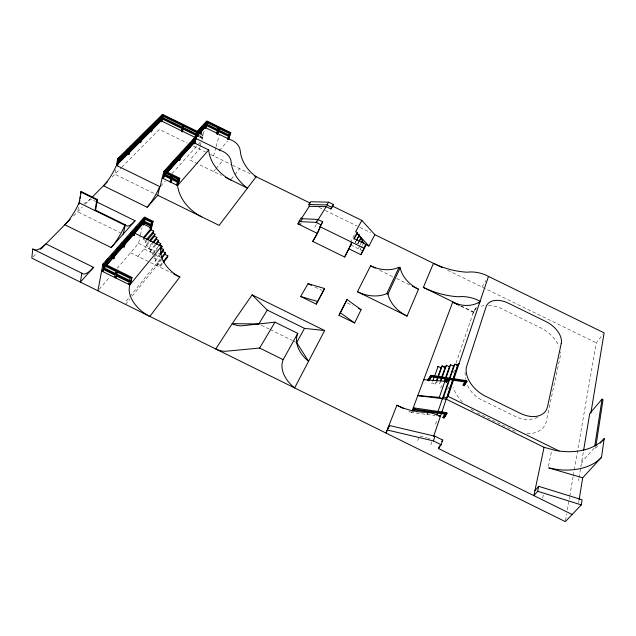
<?xml version="1.0" encoding="UTF-8"?>
<svg xmlns="http://www.w3.org/2000/svg" width="636" height="636" viewBox="0 0 636 636"><rect width="100%" height="100%" fill="white"/><g stroke="black" fill="none" stroke-linecap="round" stroke-linejoin="round"><path stroke-width="0.48" stroke-dasharray="3.18 2.39" d="M465.051 372.259L465.409 379.207M78.371 207.272L77.687 211.788L120.474 232.832M582.695 462.595L581.662 462.086L594.517 447.768L595.566 448.285L595.868 446.337M578.641 502.671L578.951 500.755M578.577 480.609L578.903 478.654M579.062 477.684L583.435 451.417M565.507 520.653L566.684 513.808M567.36 509.905L569.562 497.201M569.729 496.223L573.108 476.682M573.282 475.704L574.125 470.823M574.292 469.845L596.266 342.828L602.912 334.393M115.672 169.828L114.862 174.248L156.909 194.862M548.478 466.331L551.571 450.996M542.667 498.25L543.502 494.1M117.119 268.392L138.624 243.31L140.262 235.892M140.469 234.97L142.098 227.553M148.848 241.457L147.003 243.636L145.183 242.737L145.525 241.259M152.004 243.238L148.951 246.879L146.534 245.687L147.003 243.636M154.977 244.749L150.724 249.853L148.514 248.771L148.951 246.879M158.324 246.434L152.894 253.017L150.279 251.737L150.724 249.853M152.449 254.885L152.894 253.017M156.774 265.625L157.601 262.263L155.208 261.086L155.725 258.924L159.922 253.78M161.949 263.201L160.169 265.419L159.755 267.096L162.713 263.399M199.394 137.042L201.994 138.306L202.606 137.09L199.14 135.396M200.109 134.236L202.717 135.508L203.337 134.283L201.556 133.417M199.998 147.178L199.513 149.055L189.822 159.93L221.264 175.305M200.237 146.248L201.207 142.504M201.93 139.705L204.434 130.022M213.569 155.915L215.874 147.528M216.129 146.59L219.452 134.474M430.803 444.747L431.749 441.94M456.012 363.196L473.494 311.926L477.048 306.194M417.733 440.525L419.378 435.883A38.939 24.677 21 0 1 424.657 437.194M431.677 383.588L432.17 382.8L435.151 384.263L435.803 382.443M411.818 411.659L411.516 412.454L435.159 415.57M356.001 241.084L355.309 242.618L356.152 241.076M472.81 313.93L473.725 311.942A28.056 17.88 32.6 0 1 476.229 308.969M350.388 242.674L355.429 232.538M314.828 227.378L316.521 224.015M316.943 223.172L318.215 220.652M361.868 246.283L360.127 249.702L350.197 244.693M362.281 245.512L363.522 243.19M359.92 245.329L358.68 247.65L360.636 248.604L360.127 249.702L362.925 250.902M360.135 244.725L361.582 242.244M358.632 242.292L357.806 243.834L356.144 243.024M358.004 243.683L358.839 242.141M481.993 287.019L485.983 280.5M476.42 307.387L473.367 312.3L460.432 305.972M435.151 384.263L436.391 382.284L439.381 383.754L440.637 381.767M440.605 387.984L442.115 385.615M453.222 372.768L454.74 370.398M427.527 413.543L426.915 414.489L427.201 413.678L428.322 413.821L428.036 414.632L427.114 414.179M447.577 389.335L449.62 386.187M435.223 424.14L437.298 421.008M231.289 179.161L234.279 175.409M234.875 174.661L239.661 168.659M125.531 304.413L129.816 299.095M132.272 296.05L162.76 258.192M126.278 301.019L129.354 297.219M129.967 296.455L160.574 258.582M160.757 259.528L157.187 263.948L160.169 265.419M155.208 261.086L159.986 255.203M154.333 257.206L157.331 253.541M153.053 254.154L154.858 251.959M155.462 251.228L159.079 246.832M150.279 251.737L155.741 245.162M213.561 171.537L215.413 169.319M216.033 168.58L222.831 160.447M148.514 248.771L152.775 243.668M146.534 245.687L149.595 242.054M137.901 256.34L145.875 246.879M145.183 242.737L147.035 240.567M219.428 150.478L227.537 141.001M99.2 289.285L110.084 276.604M160.805 186.07L165.447 180.91M172.078 173.541L200.396 142.074M595.566 448.285L598.222 445.335M201.994 138.306L202.415 137.845L199.815 136.573M202.717 135.508L203.138 135.039L201.397 134.196M33.144 256.761L37.182 252.691M73.633 215.882L82.41 207.026M85.105 204.299L90.495 198.861L95.845 201.485M112.182 176.959L121.11 167.944M121.802 167.244L159.278 129.402L187.262 143.076M537.746 417.311C530.678 420.611 522.267 419.911 515.383 416.477L480.514 399.336C474.551 395.95 469.551 390.663 466.943 384.287M199.585 136.279L202.192 137.551M193.392 146.065L205.42 151.94M210.484 154.413L231.687 164.772M232.577 165.201L250.083 173.747M319.073 207.447L322.611 209.172M325.266 210.476L357.186 226.066M359.849 227.362L370.438 232.53M447.585 270.213L596.266 342.828M461.18 305.9L473.494 311.926M379.716 270.252L393.104 276.803M396.625 278.52L409.751 284.944M314.9 287.027L321.721 290.366M347.471 303.006L352.59 305.519M143.06 239.223L145.692 240.511M138.624 243.31L154.739 251.244M158.292 252.985L160.065 253.859M144.086 249.002L160.988 257.318M477.326 412.915L514.866 431.16A34.034 22.848 36.8 0 0 517.322 432.011M261.444 325.242L269.378 329.146M270.26 329.575L292.29 340.411M293.172 340.84L295.82 342.144M153.729 257.946L155.725 258.924M130.563 252.723L171.982 273.114M408.94 411.19L412.549 412.963M470.902 409.282L473.907 411.134M481.349 306.234A28.056 17.88 32.6 0 1 484.02 305.622M488.416 305.36A28.056 17.88 32.6 0 1 499.65 307.768L542.85 328.876A28.302 17.776 34.4 0 1 558.972 346.318M462.34 402.031A35.807 24.367 34.9 0 1 453.166 387.348M526.95 433.68A34.034 22.848 36.8 0 0 545.839 423.338L560.658 354.467A28.302 17.776 34.4 0 0 560.515 351.843M425.524 437.457A38.939 24.677 21 0 1 427.265 438.037M428.131 438.339A38.939 24.677 21 0 1 429.849 438.999M90.495 198.861A28.819 9.453 -63.5 0 1 83.96 203.456"/><path stroke-width="0.95" d="M34.304 249.845A31.14 10.86 -62 0 0 45.927 243.858L93.548 267.351A31.18 9.023 -62.4 0 1 81.853 273.202L32.794 248.994L31.8 258.121L565.332 521.631L581.296 504.889L582.099 499.809L538.692 486.317L534.924 490.666M579.11 499.801L582.679 477.811L601.489 457.34L604.2 438.689A51.683 35.115 13.8 0 1 561.039 451.25L555.292 450.375L544.066 447.307L446.218 399.154L442.473 398.685M78.777 204.561L81.146 191.516L97.427 199.513L95.623 210.198L95.018 210.603L96.815 199.911L97.427 199.513M79.524 202.28L79.818 200.324M80.112 198.368L80.406 196.413M80.852 193.471L81.146 191.516M596.019 445.367L603.039 399.623L602.038 399.13L589.731 413.583L583.594 450.447M594.811 445.82L602.038 399.13M81.853 273.202L80.374 282.114L93.548 267.351M590.868 413.082L604.12 332.859L488.48 276.421A28.35 21.592 18.4 0 0 467.166 272.208A73.728 60.412 20.6 0 1 433.466 263.32L423.345 287.393L459.415 305.041M147.155 207.225A28.254 7.529 -63.9 0 0 159.771 186.618L157.784 195.292L147.155 207.225L103.453 185.776A28.223 9.071 -63.9 0 0 116.475 165.4L117.692 158.722L162.53 114.369L197.128 131.255M116.992 164.883L117.35 162.927M117.676 161.154L117.938 159.723M161.091 119.393L160.685 121.285L161.544 121.707L162.943 115.243L118.622 159.183L117.406 165.861L118.463 162.411L129.498 151.408L128.583 150.963M97.92 290.779L102.905 264.091L144.412 217.059L153.069 221.312L151.114 229.819L143.68 238.5M103.08 265.745L103.366 264.218M103.827 265.45L115.871 271.389L115.259 274.418L103.255 268.495L103.827 265.45L104.439 264.751L103.716 268.615L134.594 233.348L134.124 235.543L133.107 235.042L133.417 233.579M103.573 269.346L102.682 271.524L103.096 269.314L115.092 275.229L114.647 277.423M128.4 151.932L128.027 153.872L128.941 154.317L129.998 150.907L141.113 139.833L140.532 142.718L139.642 142.281L140.023 140.357M118.368 160.471L128.734 150.175L129.005 148.752M128.941 154.317L129.498 151.408M129.649 150.621L130.054 148.49L118.996 159.461L118.606 161.616L129.649 150.621L128.734 150.175M105.282 264.433L113.359 255.243L113.661 253.724M112.771 258.256L113.82 258.773L114.257 256.562M103.255 268.495L114.416 255.759L115.013 252.731L105.059 264.043M114.846 255.887L113.82 258.773M141.272 139.053L141.693 136.939L130.563 147.989L130.149 150.12L141.272 139.053L140.373 138.616L129.935 148.983M123.146 234.151L125.371 224.818A28.858 7.855 -63.6 0 0 135.078 220.764L96.736 201.922M116.332 274.943L116.945 271.922L130.078 278.393L129.418 281.398L116.332 274.943L117.398 271.97M116.619 275.786L115.72 277.948L116.165 275.762L129.243 282.209L128.766 284.387L129.354 283.672M114.599 253.836L123.575 243.62L123.885 242.109M122.963 246.617L123.996 247.126L124.449 244.924M125.602 240.352L125.189 243.477L134.76 232.553L135.404 229.548L115.609 252.055L115.005 255.084L124.616 244.129L125.03 241.004M125.022 244.272L123.996 247.126M151.177 128.496L150.581 131.358L151.463 131.787L152.529 128.464L162.609 118.415L161.544 121.707M151.463 131.787L152.06 128.933L141.597 139.356L140.532 142.718M152.219 128.154L152.664 126.055L142.178 136.454L141.756 138.576L152.219 128.154L151.344 127.725L141.558 137.44M544.066 447.307L533.874 495.619L537.659 491.278L538.692 486.317M124.791 242.237L133.743 232.053L134.061 230.55M135.142 232.712L134.124 235.543M153.189 125.888L161.465 117.676L162.077 114.822L200.253 133.441M163.229 115.569L153.125 125.594L152.688 127.693L162.776 117.652L163.078 116.261M134.919 230.709L143.036 221.479L143.529 219.237M153.069 221.312L152.537 221.932L144.881 218.172L104.598 263.924L131.93 277.399L129.831 284.912A28.246 18.229 35.5 0 0 149.826 316.418L179.845 276.986A26.76 18.221 36.2 0 1 161.504 246.339L134.737 233.174L144.396 222.163L143.378 224.945L142.377 224.452L142.862 222.266L136.621 229.373M143.378 224.945L144.881 218.172M130.42 284.197L131.93 277.399M144.571 221.36L145.239 218.371L135.961 228.912L135.317 231.917L144.571 221.36L151.193 224.611L150.66 225.231L143.036 221.479M152.537 221.932L150.986 228.682L149.985 228.189L151.01 225.414L150.676 226.853M150.66 225.231L151.877 221.63M151.36 223.864L151.702 222.377M179.05 158.364L178.613 159.89L162.172 177.977L160.145 186.801L116.475 165.4M162.355 178.072L163.889 171.41L195.339 136.788L196.23 137.225L165.32 171.33L164.374 170.869L164.191 171.672L165.519 170.217M162.848 177.531L163.206 175.957M163.388 175.162L163.571 174.375L163.086 174.908M178.136 184.869L179.773 178.255L165.416 171.227L163.293 178.525L164.931 173.032M164.74 174.169L164.152 174.813L170.846 178.088L171.418 177.444L164.74 174.169L163.969 175.608L170.655 178.883L169.963 181.793L170.535 181.149M147.647 239.836L153.189 233.309L153.705 231.091L151.114 229.819M150.207 241.33L154.5 236.242L154.985 234.191L153.189 233.309M161.465 117.676L182.246 127.82L182.739 125.753L162.776 116.014M181.832 130.936L182.278 129.06M170.846 178.088L171.354 175.949M153.387 242.936L156.44 239.295L156.885 237.411L154.5 236.242M161.298 118.447L182.063 128.583L181.395 131.398L182.262 131.819L182.93 129.005L198.527 136.613M197.852 135.436L183.112 128.241L183.605 126.174L196.635 132.534M183.367 128.552L182.262 131.819M183.112 128.241L183.876 126.413M164.644 172.666L178.056 179.233L177.539 181.363L171.784 178.549L172.292 176.411M172.173 178.692L170.901 182.254L171.593 179.344L177.341 182.158L177.913 181.506M171.784 178.549L172.706 176.482M156.353 244.431L158.165 242.237L158.618 240.368L156.44 239.295M164.231 173.644L179.455 156.814L179.877 155.081M164.509 174.828L180.378 157.259L181.006 154.667L180.083 154.222M158.165 242.237L160.741 243.509L160.288 245.369L162.069 246.243L161.536 248.406L160.336 249.869M177.341 182.158L176.633 185.06L177.198 184.408M177.38 183.685L177.738 182.23M178.454 179.296L178.104 180.719L172.364 177.905M179.773 178.255L177.571 185.521A34.996 25.424 38.9 0 0 201.835 216.892M160.582 254.464L162.975 251.522L163.508 249.376L161.536 248.406M161.941 258.049L164.915 254.368L165.336 252.683L162.975 251.522M228.841 135.826L227.632 139.125L228.507 139.554L230.741 132.638L206.78 120.959L196.524 132.089L195.101 137.726L193.121 139.904M196.405 133.814L196.763 132.399M195.761 139.093L194.87 138.656L193.702 143.299L194.584 143.736L197.422 132.526L207.662 121.389L205.555 128.361L204.681 127.931L205.174 126.023M164.915 254.368L167.864 255.815L167.435 257.485L163.301 262.66M200.523 131.096L200.03 133.011L200.912 133.441L202.081 130.102L206.716 125.038M200.912 133.441L201.652 130.571L196.922 135.738L194.584 143.736M201.851 129.792L202.391 127.685L197.661 132.837L197.12 134.951L201.851 129.792L200.968 129.362L196.818 133.87M202.598 127.582L205.619 124.298L205.977 122.899M205.555 128.361L207.241 121.85L230.343 133.107L230.741 132.638M218.649 130.857L217.464 134.164L216.59 133.743L217.361 130.897L206.295 125.499M217.568 130.126L218.546 127.574L217.568 130.126L205.619 124.298M217.774 130.436L216.59 133.743M217.464 134.164L218.235 131.326L228.435 136.295M218.45 130.555L219.428 128.003L218.45 130.555L228.65 135.532L229.055 135.063L218.864 130.094M219.428 150.478L219.555 150.017L195.308 138.179M228.65 135.532L229.238 133.449L207.042 122.629M227.632 139.125L228.57 136.772M228.507 139.554L230.343 133.107M180.179 158.07L179.519 160.351L178.613 159.89L179.519 160.367L179.98 159.859L180.632 157.569M464.9 382.069L463.095 385.185L464.097 385.678L466.681 381.799L466.927 381.044L465.91 380.543L430.858 375.32L427.813 380.264M464.097 385.678L466.927 381.044M448.412 378.746L446.369 382.236L445.367 381.743L446.997 379.199L431.399 376.758L428.958 380.718L427.964 380.233L430.667 375.836L465.671 381.306L465.91 380.543L465.926 381.362M572.13 514.5L438.554 448.571L441.185 444.747L442.72 440.048L434.968 436.224L389.526 425.556L387.761 428.481M438.554 448.571L439.476 445.757M445.001 413.98L442.934 417.502L443.976 418.011L446.726 413.893L446.997 413.074L445.947 412.557L414.115 407.946L412.279 410.912M443.976 418.011L446.997 413.074M414.115 407.946L413.821 408.749L414.855 409.258L445.677 413.376L445.947 412.557M433.617 436.407L446.218 399.154L448.046 396.355L488.48 276.421M446.846 397.285L452.538 380.463M453.166 378.595L457.276 366.447L459.073 363.641L456.473 365M441.185 444.747L433.394 440.899L434.968 436.224M443.674 396.848L454.843 364.197L457.793 365.644L446.742 398.359L443.674 396.848L442.378 398.844L439.317 397.341L417.804 395.6L441.917 398.621M436.829 415.022L453.563 366.193L454.843 364.197M446.369 382.236L447.959 379.461M444.262 381.409L449.366 366.741L450.622 364.754L453.563 366.193M439.317 397.341L450.622 364.754M445.367 381.743L446.957 378.969M440.343 381.012L445.184 367.29L446.432 365.303L449.366 366.741M440.955 380.853L446.432 365.303M436.717 381.369L442.258 365.851L445.184 367.29M436.455 380.614L441.026 367.831L442.258 365.851M432.83 380.98L438.101 366.392L441.026 367.831M430.667 375.836L430.858 375.32L430.898 376.13M415.149 408.455L413.766 411.007M412.152 410.761L452.665 302.172A25.027 19.175 19.5 0 0 479.973 301.647L478.956 303.285M301.424 218.538L309.311 206.326L326.204 206.66L330.919 208.966L332.628 206.159L361.86 220.43L355.667 231.607L357.44 232.474L354.061 238.603L365.931 244.399L363.927 248.183L320.067 226.742L322.683 221.789L317.849 219.428L302.346 218.728L300.963 218.053L297.958 223.904L317.547 233.484M438.53 416.016L440.43 416.27A37.922 24.725 20.7 0 0 430.333 412.804L427.75 412.247A48.503 33.605 21.9 0 1 417.415 411.651L412.176 410.681A48.503 33.605 21.9 0 1 396.896 405.251L385.965 433.037L389.526 425.556M320.067 226.742L322.683 221.789M317.881 232.649L320.242 226.829A15.677 1.28 -64.1 0 1 312.729 241.402L344.617 257.016L351.994 242.356A15.693 0.66 -64 0 1 344.617 257.016M330.919 208.966L333.328 204.458L328.621 202.169L310.678 201.747L308.881 204.514L309.311 206.326M332.628 206.159L333.328 204.458M407.064 316.076L418.504 289.229A31.323 24.208 22.4 0 1 400.179 267.78L399.082 267.247A31.196 24.208 26.8 0 1 370.605 265.792L357.456 291.757L407.064 316.076A32.492 24.414 22.7 0 1 387.944 294.134L386.815 293.578A32.357 24.414 26.9 0 1 357.456 291.757M316.267 304.143L324.591 288.529L308.086 283.68L300.669 296.479L316.267 304.143L324.591 288.529M353.926 239.096L357.44 232.474M356.565 240.313L359.348 234.938L356.875 233.73M359.26 241.37L361.137 237.673L358.664 236.473M360.509 239.064L362.623 240.098L361.995 241.473L363.927 242.419L363.49 243.381M349.077 248.907L360.922 254.702L363.927 248.183M362.925 250.902L365.931 244.399M387.944 294.134L400.179 267.78M386.815 293.578L399.082 267.247M339.004 315.305L347.01 299.524L361.113 309.7L354.618 322.977L339.004 315.305L347.01 299.524M324.67 330.537L294.627 387.928L292.202 385.829A32.945 21.982 27.1 0 1 283.171 359.65L259.639 348.043L226.821 351.159A16.568 10.82 32 0 1 215.771 348.981L232.164 323.668L252.126 294.858L324.67 330.537L304.517 328.383L267.287 310.098L252.126 294.858M360.922 254.702L366.201 244.709L368.912 246.029L374.85 234.684L361.86 220.43M361.383 242.411L362.623 240.098M359.054 241.521L361.137 237.673M356.414 240.313L359.348 234.938M304.517 328.383L296.694 342.573L308.555 361.328A31.88 21.982 27.1 0 1 297.775 333.383L274.99 322.174L242.92 325.688A16.035 10.828 32.2 0 1 232.164 323.668L258.796 323.947L267.287 310.098M283.171 359.65L297.775 333.383M259.639 348.043L274.99 322.174M312.729 241.402L317.062 234.271M428.807 380.749L431.86 375.804M437.616 367.187L438.101 366.392M299.071 220.97L300.462 221.646L316.028 222.369L317.849 219.428M308.881 204.514L326.896 204.959L328.621 202.169M317.952 219.977L326.204 206.66M412.573 410.761L413.821 408.749M428.282 412.367L428.577 411.905L414.386 410.005M300.462 221.646L302.346 218.728M429.348 412.597L429.698 412.056L445.176 414.123L442.934 417.502M299.373 221.71L297.958 223.904L301.043 223.983M463.095 385.185L465.178 382.045L448.197 379.382M441.67 441.575L442.72 440.048M163.134 261.722L167.864 255.815M161.17 257.842L165.336 252.683M160.518 253.049L163.508 249.376M161.504 246.339L129.831 284.912L101.617 270.992L102.229 270.292M160.868 247.706L162.069 246.243M129.418 281.398L130.014 280.683L116.937 274.235M158.928 245.703L160.741 243.509M155.582 244.017L158.618 240.368M152.608 242.515L156.885 237.411M149.46 240.726L154.985 234.191M146.312 239.788L153.705 231.091M143.458 237.459L151.511 228.062M149.985 228.189L150.517 227.577L143.919 224.333M180.401 157.927L194.131 142.822L208.688 149.921L177.571 185.521L162.172 177.977M105.751 264.528L106.991 263.113M116.364 252.444L120.848 247.332M126.548 240.853L131.016 235.757M105.854 261.396L108.351 258.566M111.467 255.036L112.707 253.621M116.483 249.344L117.763 247.889M120.983 244.24L122.263 242.785M126.055 238.492L127.335 237.037M130.539 233.404L131.819 231.949M135.563 227.704L136.812 226.289M141.192 221.32L143.688 218.49M111.181 247.571A30.083 8.491 -62.9 0 0 124.934 225.303L79.055 202.749A30.043 10.224 -62.7 0 1 64.848 224.754L111.181 247.571L135.078 220.764M600.217 443.117L604.2 438.689M181.236 154.842L194.481 140.206L195.371 140.643L180.831 156.75L181.459 154.166L195.999 138.163M164.327 175.623L180.187 158.038M180.64 157.537L195.173 141.415M169.343 168.572L171.99 165.646M173.978 163.452L178.605 158.324M181.713 154.89L184.361 151.964M188.328 147.568L190.315 145.374M192.962 142.448L194.282 140.985M165.797 171.402L181.006 154.667M168.166 167.308L177.436 157.124M180.544 153.713L182.524 151.535M188.487 144.992L190.474 142.814M196.484 136.891L200.459 132.542L201.342 132.972M201.063 131.883L205.094 127.47L228.038 138.656M199.728 129.188L201.93 126.787L201.501 127.256M207.463 122.168L202.82 127.224L202.28 129.331L206.915 124.266L217.981 129.665M182.246 127.82L182.683 127.367L162.776 117.652M40.545 249.296L70.254 219.293M91.854 197.478L107.484 181.705M117.684 164.191L128.528 153.371L129.442 153.817M129.227 152.68L140.127 141.796M140.818 141.105L151.05 130.897M151.742 130.205L161.131 120.832M123.058 156.456L127.2 152.338M118.065 159.008L120.832 156.265M127.065 150.096L128.448 148.729M129.649 147.544L131.04 146.161M141.279 136.017L151.781 125.626M152.243 125.165L157.076 120.379M159.843 117.644L161.91 115.593M443.443 367.052L444.85 367.123M423.743 379.692L444.898 381.25M387.729 430.119L433.394 440.899M582.679 477.811L548.765 467.921L557.541 469.551A52.78 35.187 14.2 0 0 601.489 457.34M300.669 296.479L317.444 301.456M537.659 491.278L581.296 504.889M228.912 139.085L232.053 140.397A10.971 8.316 40.8 0 1 240.265 150.867A32.5 25.249 38.7 0 0 256.157 176.721L219.126 225.375L157.784 195.292M219.555 150.017L222.751 151.36A11.178 8.355 40.4 0 1 231.162 161.957A33.104 25.392 38.3 0 0 247.484 188.121L225.549 177.396M221.98 129.251L227.092 131.739M218.22 127.947L219.102 128.377M179.455 156.814L180.378 157.259M196.961 131.612L197.86 132.057M196.524 132.089L197.422 132.526M183.55 127.788L198.273 134.975M170.392 122.215L178.175 126.015M195.339 136.788L196.23 137.225M161.997 121.253L195.65 137.678M194.481 140.206L195.371 140.643M326.896 204.959L331.61 207.264M254.424 175.87L310.209 203.115M374.85 234.684L442.29 267.629M316.028 222.369L320.878 224.739M452.665 302.172L458.707 305.129M370.605 265.792L375.256 268.066M412.374 286.232L418.504 289.229M164.374 170.869L165.32 171.338M163.889 171.41L179.201 178.907M162.657 177.444L163.786 177.993M117.692 158.722L118.622 159.183M308.086 283.68L311.497 285.349M358.561 308.444L361.113 309.7M144.698 218.983L151.344 222.242M143.855 222.775L150.478 226.026M80.677 191.985L96.815 199.911M465.671 381.306L466.681 381.799M463.334 384.422L464.344 384.923M445.59 381.107L446.591 381.6M95.623 210.198L125.371 224.818M133.743 232.053L134.76 232.553M448.046 396.355L558.996 450.94M123.575 243.62L124.616 244.129M173.731 273.973L179.845 276.986M445.677 413.376L446.726 413.893M113.359 255.243L114.416 255.759M396.896 405.251L403.781 408.646M102.905 264.091L131.334 278.115M103.867 267.796L115.863 273.711M340.244 312.658L354.618 322.977M357.122 233.189L358.219 234.382M359.149 235.4L368.912 246.029M423.345 287.393A76.36 61.151 21.1 0 0 458.119 296.774A29.304 21.759 19 0 1 480.101 301.281M231.13 180.123A33.016 25.074 40.1 0 1 215.691 167.324L213.815 164.581A33.016 25.074 40.1 0 1 208.688 149.921M33.501 249.503A31.14 10.86 -62 0 1 32.794 248.994M561.254 343.456L547.54 406.65A26.14 17.291 36.5 0 1 520.121 413.249L484.227 395.608A28.024 18.786 34.6 0 1 466.49 366.861L486.135 306.727A20.773 13.03 32.4 0 1 508.363 303.205L545.847 321.514A20.956 12.959 34.2 0 1 561.254 343.456"/></g></svg>
